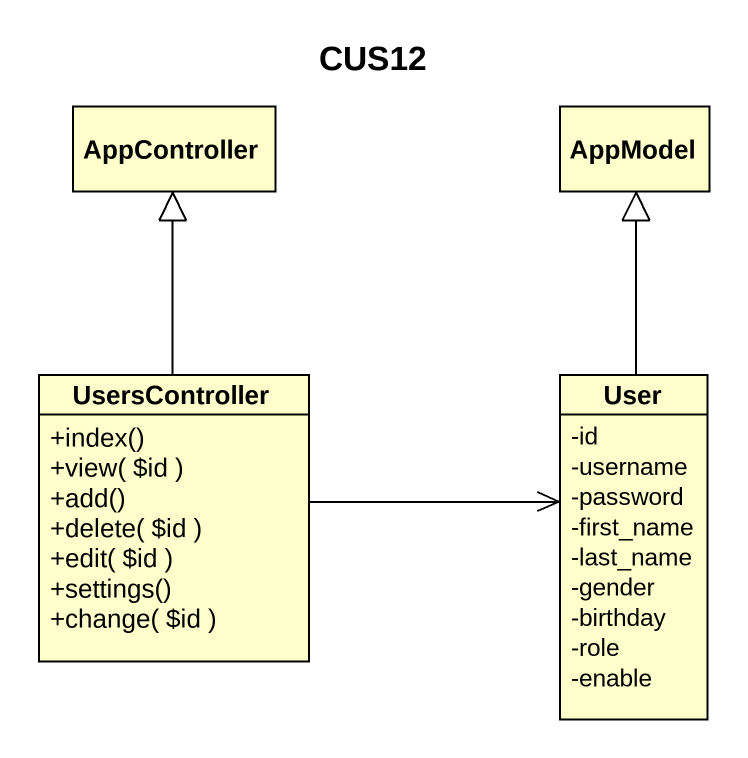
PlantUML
@startuml
title CUS12
hide circle
hide empty members
skinparam classAttributeIconSize 0
class AppController
class AppModel
class UsersController {
  +index()
  +view( ~$id )
  +add()
  +delete( ~$id )
  +edit( ~$id )
  +settings()
  +change( ~$id )
}
class User {
  -id
  -username
  -password
  -first_name
  -last_name
  -gender
  -birthday
  -role
  -enable
}
UsersController -up-|> AppController
UsersController -right-> User
User -up-|> AppModel
@enduml
